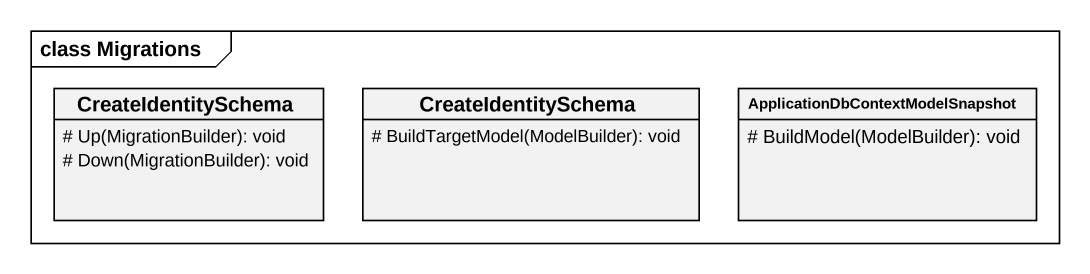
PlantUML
@startuml
mainframe class Migrations
hide circle
hide empty members
skinparam classAttributeIconSize 0
class CreateIdentitySchema {
  # Up(MigrationBuilder): void
  # Down(MigrationBuilder): void
}
class "CreateIdentitySchema" as CreateIdentitySchema_2 {
  # BuildTargetModel(ModelBuilder): void
}
class "ApplicationDbContextModelSnapshot" as ApplicationDbContextModelSna {
  # BuildModel(ModelBuilder): void
}
@enduml
